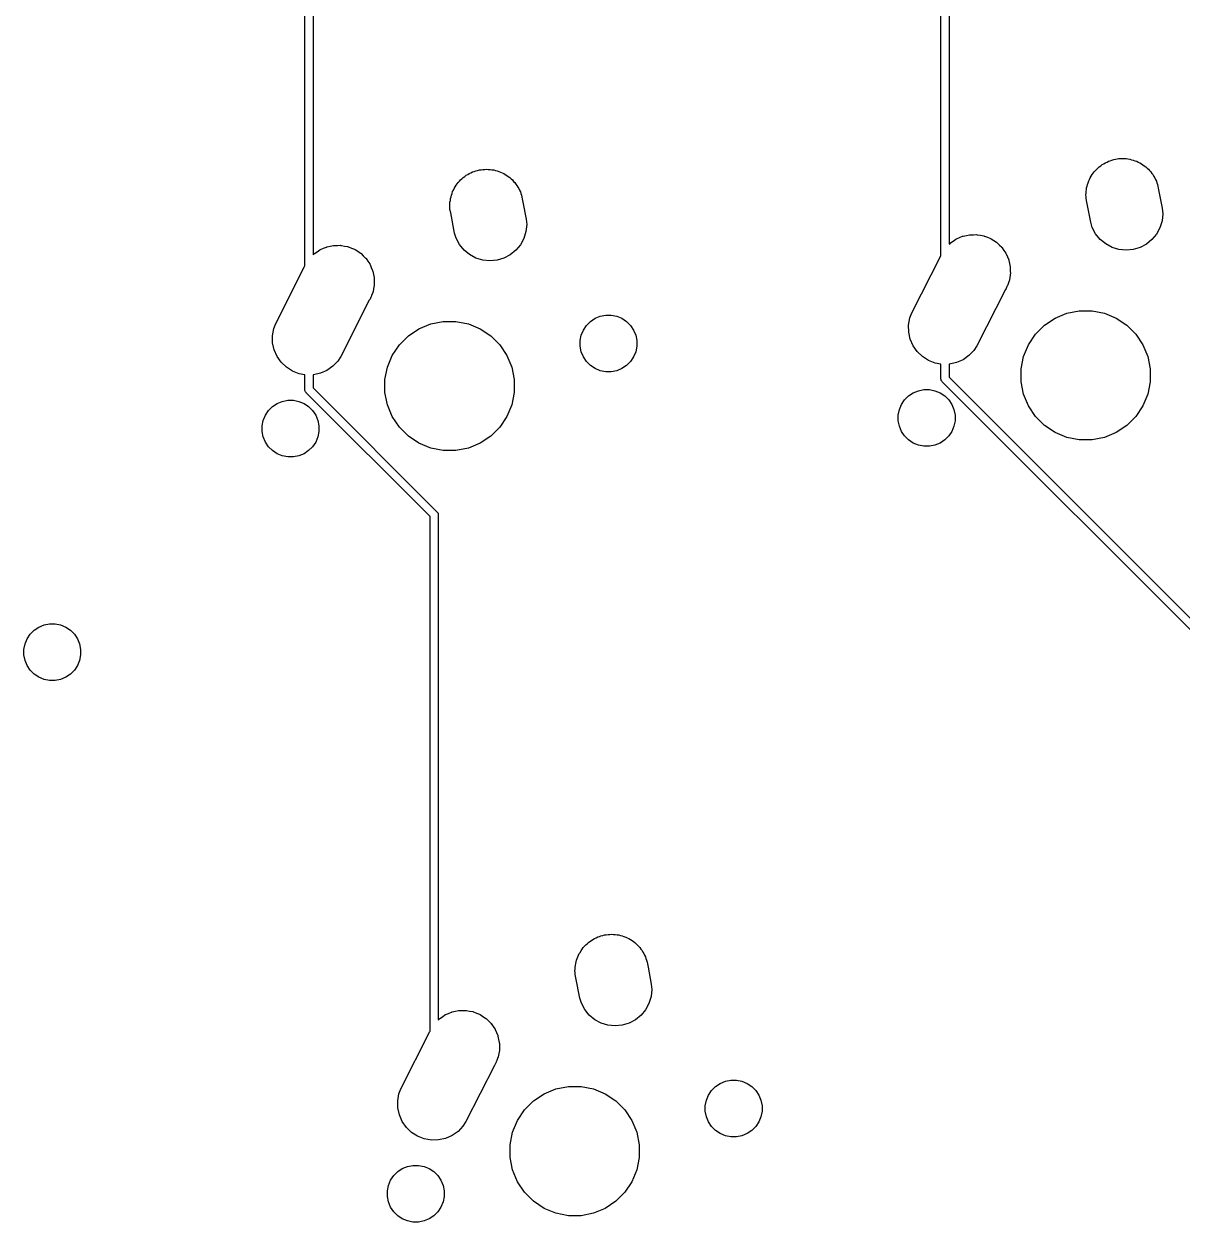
# Model space of a CAD drawing. Extents: x -662 to -203, y -195 to -58.
# Drawn here: x -329.41 to -293.66, y -171.62 to -134.64 of the extents above; entities that cross this region are included whole.
import ezdxf

# ---------------------------------------------------------------- set-up
doc = ezdxf.new("R2010")
doc.units = 0
doc.layers.add('BLACK', color=7, linetype='CONTINUOUS')

msp = doc.modelspace()

# ---------------------------------------------------------------- linework, layer by layer
at = {"layer": 'BLACK', "linetype": 'CONTINUOUS'}
for p, q in [((-301.105, -141.778), (-301.105, -131.847)), ((-300.851, -131.8), (-300.851, -141.437)), ((-320.738, -142.109), (-320.738, -132.511)), ((-320.484, -132.465), (-320.484, -141.767)), ((-296.257, -139.085), (-296.219, -139.047)), ((-296.219, -139.047), (-296.171, -139.016)), ((-296.171, -139.016), (-296.126, -138.979)), ((-296.126, -138.979), (-296.079, -138.954)), ((-296.079, -138.954), (-296.034, -138.924)), ((-296.034, -138.924), (-295.981, -138.902)), ((-295.981, -138.902), (-295.931, -138.875)), ((-295.931, -138.875), (-295.879, -138.86)), ((-295.879, -138.86), (-295.83, -138.84)), ((-295.83, -138.84), (-295.773, -138.828)), ((-295.773, -138.828), (-295.718, -138.812)), ((-295.718, -138.812), (-295.665, -138.807)), ((-295.665, -138.807), (-295.612, -138.796)), ((-295.612, -138.796), (-295.555, -138.796)), ((-295.555, -138.796), (-295.498, -138.791)), ((-295.498, -138.791), (-295.444, -138.796)), ((-295.444, -138.796), (-295.391, -138.796)), ((-295.391, -138.796), (-295.334, -138.807)), ((-295.334, -138.807), (-295.277, -138.813)), ((-295.277, -138.813), (-295.226, -138.829)), ((-295.226, -138.829), (-295.173, -138.84)), ((-295.173, -138.84), (-295.12, -138.862)), ((-295.12, -138.862), (-295.065, -138.878)), ((-295.065, -138.878), (-295.018, -138.904)), ((-295.018, -138.904), (-294.969, -138.924)), ((-294.969, -138.924), (-294.921, -138.956)), ((-294.921, -138.956), (-294.87, -138.983)), ((-294.87, -138.983), (-294.829, -139.018)), ((-294.829, -139.018), (-294.784, -139.047)), ((-294.784, -139.047), (-294.744, -139.088)), ((-315.932, -139.45), (-315.89, -139.416)), ((-315.89, -139.416), (-315.852, -139.378)), ((-315.852, -139.378), (-315.804, -139.346)), ((-315.804, -139.346), (-315.76, -139.31)), ((-315.76, -139.31), (-315.713, -139.284)), ((-315.713, -139.284), (-315.668, -139.255)), ((-315.668, -139.255), (-315.615, -139.233)), ((-315.615, -139.233), (-315.564, -139.206)), ((-315.564, -139.206), (-315.513, -139.19)), ((-315.513, -139.19), (-315.463, -139.17)), ((-315.463, -139.17), (-315.407, -139.159)), ((-315.407, -139.159), (-315.352, -139.142)), ((-315.352, -139.142), (-315.299, -139.137)), ((-315.299, -139.137), (-315.246, -139.127)), ((-315.246, -139.127), (-315.188, -139.127)), ((-315.188, -139.127), (-315.131, -139.121)), ((-315.131, -139.121), (-315.078, -139.127)), ((-315.078, -139.127), (-315.024, -139.127)), ((-315.024, -139.127), (-314.968, -139.138)), ((-314.968, -139.138), (-314.911, -139.144)), ((-314.911, -139.144), (-314.86, -139.159)), ((-314.86, -139.159), (-314.807, -139.17)), ((-314.807, -139.17), (-314.754, -139.192)), ((-314.754, -139.192), (-314.699, -139.209)), ((-314.699, -139.209), (-314.652, -139.234)), ((-314.652, -139.234), (-314.602, -139.255)), ((-314.602, -139.255), (-314.554, -139.287)), ((-314.554, -139.287), (-314.504, -139.314)), ((-314.504, -139.314), (-314.463, -139.348)), ((-314.463, -139.348), (-314.418, -139.378)), ((-314.418, -139.378), (-314.377, -139.418)), ((-314.377, -139.418), (-314.333, -139.455)), ((-296.519, -139.438), (-296.499, -139.388)), ((-296.499, -139.388), (-296.467, -139.341)), ((-296.467, -139.341), (-296.439, -139.29)), ((-296.439, -139.29), (-296.405, -139.249)), ((-296.405, -139.249), (-296.375, -139.204)), ((-296.375, -139.204), (-296.335, -139.164)), ((-296.335, -139.164), (-296.298, -139.119)), ((-296.298, -139.119), (-296.257, -139.085)), ((-294.744, -139.088), (-294.7, -139.125)), ((-294.7, -139.125), (-294.666, -139.166)), ((-294.666, -139.166), (-294.628, -139.204)), ((-294.628, -139.204), (-294.596, -139.252)), ((-294.596, -139.252), (-294.56, -139.296)), ((-294.56, -139.296), (-294.534, -139.344)), ((-294.534, -139.344), (-294.505, -139.388)), ((-294.505, -139.388), (-294.483, -139.441)), ((-316.178, -139.815), (-316.153, -139.768)), ((-316.153, -139.768), (-316.132, -139.719)), ((-316.132, -139.719), (-316.1, -139.671)), ((-316.1, -139.671), (-316.073, -139.62)), ((-316.073, -139.62), (-316.039, -139.579)), ((-316.039, -139.579), (-316.009, -139.534)), ((-316.009, -139.534), (-315.968, -139.494)), ((-315.968, -139.494), (-315.932, -139.45)), ((-314.333, -139.455), (-314.299, -139.497)), ((-314.299, -139.497), (-314.261, -139.534)), ((-314.261, -139.534), (-314.229, -139.582)), ((-314.229, -139.582), (-314.193, -139.627)), ((-314.193, -139.627), (-314.168, -139.674)), ((-314.168, -139.674), (-314.138, -139.719)), ((-314.138, -139.719), (-314.116, -139.772)), ((-314.116, -139.772), (-314.089, -139.823)), ((-296.627, -139.81), (-296.615, -139.754)), ((-296.615, -139.754), (-296.61, -139.697)), ((-296.61, -139.697), (-296.594, -139.646)), ((-296.594, -139.646), (-296.583, -139.593)), ((-296.583, -139.593), (-296.561, -139.54)), ((-296.561, -139.54), (-296.545, -139.485)), ((-296.545, -139.485), (-296.519, -139.438)), ((-294.483, -139.441), (-294.456, -139.492)), ((-294.456, -139.492), (-294.44, -139.544)), ((-294.44, -139.544), (-294.42, -139.593)), ((-294.42, -139.593), (-294.409, -139.65)), ((-294.409, -139.65), (-294.408, -139.651)), ((-294.408, -139.651), (-294.398, -139.703)), ((-294.398, -139.703), (-294.377, -139.81)), ((-316.26, -140.141), (-316.249, -140.084)), ((-316.26, -140.194), (-316.26, -140.141)), ((-316.249, -140.084), (-316.243, -140.027)), ((-316.243, -140.027), (-316.227, -139.976)), ((-316.227, -139.976), (-316.217, -139.923)), ((-316.217, -139.923), (-316.195, -139.87)), ((-316.195, -139.87), (-316.178, -139.815)), ((-314.089, -139.823), (-314.074, -139.874)), ((-314.074, -139.874), (-314.053, -139.923)), ((-314.053, -139.923), (-314.042, -139.98)), ((-314.042, -139.98), (-314.042, -139.982)), ((-314.042, -139.982), (-314.031, -140.034)), ((-314.031, -140.034), (-314.01, -140.141)), ((-314.01, -140.141), (-314.01, -140.143)), ((-314.01, -140.143), (-313.909, -140.661)), ((-296.632, -139.917), (-296.627, -139.864)), ((-296.627, -139.975), (-296.632, -139.917)), ((-296.627, -139.864), (-296.627, -139.81)), ((-296.627, -140.032), (-296.627, -139.975)), ((-296.605, -140.139), (-296.627, -140.032)), ((-296.484, -140.762), (-296.605, -140.139)), ((-294.377, -139.81), (-294.377, -139.812)), ((-294.377, -139.812), (-294.275, -140.33)), ((-316.266, -140.248), (-316.26, -140.194)), ((-316.26, -140.305), (-316.266, -140.248)), ((-316.26, -140.362), (-316.26, -140.305)), ((-316.239, -140.469), (-316.26, -140.362)), ((-316.117, -141.092), (-316.239, -140.469)), ((-294.26, -140.496), (-294.282, -140.716)), ((-294.275, -140.33), (-294.26, -140.496)), ((-313.893, -140.826), (-313.916, -141.046)), ((-313.909, -140.661), (-313.893, -140.826)), ((-296.436, -140.921), (-296.484, -140.762)), ((-294.282, -140.716), (-294.347, -140.928)), ((-316.069, -141.251), (-316.117, -141.092)), ((-315.966, -141.447), (-316.069, -141.251)), ((-313.981, -141.258), (-314.086, -141.453)), ((-313.916, -141.046), (-313.981, -141.258)), ((-300.633, -141.279), (-300.623, -141.272)), ((-300.623, -141.272), (-300.532, -141.234)), ((-300.532, -141.234), (-300.442, -141.194)), ((-300.442, -141.194), (-300.43, -141.192)), ((-300.43, -141.192), (-300.418, -141.187)), ((-300.418, -141.187), (-300.322, -141.168)), ((-300.322, -141.168), (-300.225, -141.147)), ((-300.225, -141.147), (-300.213, -141.146)), ((-300.213, -141.146), (-300.201, -141.144)), ((-300.201, -141.144), (-300.102, -141.144)), ((-300.102, -141.144), (-300.004, -141.142)), ((-300.004, -141.142), (-299.992, -141.144)), ((-299.992, -141.144), (-299.98, -141.144)), ((-299.98, -141.144), (-299.883, -141.163)), ((-299.883, -141.163), (-299.785, -141.18)), ((-299.785, -141.18), (-299.774, -141.185)), ((-299.774, -141.185), (-299.762, -141.187)), ((-299.762, -141.187), (-299.671, -141.225)), ((-299.671, -141.225), (-299.579, -141.261)), ((-299.579, -141.261), (-299.569, -141.267)), ((-299.569, -141.267), (-299.557, -141.272)), ((-299.557, -141.272), (-299.475, -141.327)), ((-296.332, -141.117), (-296.436, -140.921)), ((-296.192, -141.288), (-296.332, -141.117)), ((-294.452, -141.123), (-294.594, -141.294)), ((-294.347, -140.928), (-294.452, -141.123)), ((-320.359, -141.67), (-320.278, -141.614)), ((-320.278, -141.614), (-320.267, -141.609)), ((-320.267, -141.609), (-320.257, -141.602)), ((-320.257, -141.602), (-320.165, -141.564)), ((-320.165, -141.564), (-320.075, -141.525)), ((-320.075, -141.525), (-320.063, -141.522)), ((-320.063, -141.522), (-320.052, -141.517)), ((-320.052, -141.517), (-319.955, -141.498)), ((-319.955, -141.498), (-319.859, -141.477)), ((-319.859, -141.477), (-319.847, -141.477)), ((-319.847, -141.477), (-319.835, -141.474)), ((-319.835, -141.474), (-319.736, -141.474)), ((-319.736, -141.474), (-319.637, -141.472)), ((-319.637, -141.472), (-319.625, -141.474)), ((-319.625, -141.474), (-319.613, -141.474)), ((-319.613, -141.474), (-319.516, -141.494)), ((-319.516, -141.494), (-319.419, -141.511)), ((-319.419, -141.511), (-319.408, -141.515)), ((-319.408, -141.515), (-319.396, -141.517)), ((-319.396, -141.517), (-319.304, -141.555)), ((-319.304, -141.555), (-319.212, -141.591)), ((-319.212, -141.591), (-319.202, -141.598)), ((-319.202, -141.598), (-319.191, -141.602)), ((-319.191, -141.602), (-319.109, -141.657)), ((-315.826, -141.619), (-315.966, -141.447)), ((-315.655, -141.76), (-315.826, -141.619)), ((-314.227, -141.624), (-314.399, -141.764)), ((-314.086, -141.453), (-314.227, -141.624)), ((-300.851, -141.437), (-300.826, -141.411)), ((-300.826, -141.411), (-300.816, -141.404)), ((-300.816, -141.404), (-300.807, -141.395)), ((-300.807, -141.395), (-300.725, -141.34)), ((-300.725, -141.34), (-300.644, -141.284)), ((-300.644, -141.284), (-300.633, -141.279)), ((-299.475, -141.327), (-299.392, -141.38)), ((-299.392, -141.38), (-299.383, -141.388)), ((-299.383, -141.388), (-299.373, -141.395)), ((-299.373, -141.395), (-299.303, -141.465)), ((-299.303, -141.465), (-299.232, -141.533)), ((-299.232, -141.533), (-299.225, -141.543)), ((-299.225, -141.543), (-299.217, -141.552)), ((-299.217, -141.552), (-299.162, -141.634)), ((-299.162, -141.634), (-299.105, -141.715)), ((-296.021, -141.43), (-296.192, -141.288)), ((-295.826, -141.535), (-296.021, -141.43)), ((-295.614, -141.6), (-295.826, -141.535)), ((-295.394, -141.622), (-295.614, -141.6)), ((-295.173, -141.601), (-295.394, -141.622)), ((-294.961, -141.538), (-295.173, -141.601)), ((-294.765, -141.434), (-294.961, -141.538)), ((-294.594, -141.294), (-294.765, -141.434)), ((-320.484, -141.767), (-320.46, -141.741)), ((-320.46, -141.741), (-320.45, -141.734)), ((-320.45, -141.734), (-320.441, -141.725)), ((-320.441, -141.725), (-320.359, -141.67)), ((-319.109, -141.657), (-319.026, -141.71)), ((-319.026, -141.71), (-319.017, -141.719)), ((-319.017, -141.719), (-319.007, -141.725)), ((-319.007, -141.725), (-318.937, -141.795)), ((-318.937, -141.795), (-318.866, -141.864)), ((-318.866, -141.864), (-318.859, -141.873)), ((-318.859, -141.873), (-318.85, -141.882)), ((-318.85, -141.882), (-318.795, -141.964)), ((-318.795, -141.964), (-318.739, -142.045)), ((-315.46, -141.865), (-315.655, -141.76)), ((-315.248, -141.93), (-315.46, -141.865)), ((-315.027, -141.953), (-315.248, -141.93)), ((-314.807, -141.932), (-315.027, -141.953)), ((-314.595, -141.868), (-314.807, -141.932)), ((-314.399, -141.764), (-314.595, -141.868)), ((-302.006, -143.559), (-301.113, -141.799)), ((-301.113, -141.799), (-301.105, -141.778)), ((-299.105, -141.715), (-299.1, -141.726)), ((-299.1, -141.726), (-299.093, -141.736)), ((-299.093, -141.736), (-299.056, -141.827)), ((-299.056, -141.827), (-299.016, -141.918)), ((-299.016, -141.918), (-299.013, -141.93)), ((-299.013, -141.93), (-299.009, -141.941)), ((-299.009, -141.941), (-298.989, -142.038)), ((-321.64, -143.889), (-320.747, -142.129)), ((-320.747, -142.129), (-320.738, -142.109)), ((-318.739, -142.045), (-318.734, -142.056)), ((-318.734, -142.056), (-318.727, -142.066)), ((-318.727, -142.066), (-318.689, -142.158)), ((-318.689, -142.158), (-318.649, -142.248)), ((-318.649, -142.248), (-318.647, -142.26)), ((-318.647, -142.26), (-318.642, -142.271)), ((-318.642, -142.271), (-318.623, -142.368)), ((-318.623, -142.368), (-318.601, -142.464)), ((-298.989, -142.038), (-298.968, -142.134)), ((-298.965, -142.38), (-298.985, -142.477)), ((-298.968, -142.134), (-298.968, -142.146)), ((-298.968, -142.146), (-298.965, -142.158)), ((-298.965, -142.158), (-298.965, -142.257)), ((-298.965, -142.257), (-298.963, -142.356)), ((-298.963, -142.356), (-298.965, -142.368)), ((-298.965, -142.368), (-298.965, -142.38)), ((-318.599, -142.71), (-318.618, -142.807)), ((-318.601, -142.464), (-318.601, -142.477)), ((-318.601, -142.477), (-318.599, -142.488)), ((-318.599, -142.488), (-318.599, -142.587)), ((-318.599, -142.587), (-318.597, -142.686)), ((-318.597, -142.686), (-318.599, -142.698)), ((-318.599, -142.698), (-318.599, -142.71)), ((-299.068, -142.739), (-299.093, -142.802)), ((-299.062, -142.729), (-299.068, -142.739)), ((-299.046, -142.688), (-299.062, -142.729)), ((-299.009, -142.597), (-299.046, -142.688)), ((-299.006, -142.585), (-299.009, -142.597)), ((-299.002, -142.574), (-299.006, -142.585)), ((-298.985, -142.477), (-299.002, -142.574)), ((-318.701, -143.07), (-318.727, -143.132)), ((-318.696, -143.059), (-318.701, -143.07)), ((-318.68, -143.019), (-318.696, -143.059)), ((-318.642, -142.927), (-318.68, -143.019)), ((-318.64, -142.915), (-318.642, -142.927)), ((-318.635, -142.904), (-318.64, -142.915)), ((-318.618, -142.807), (-318.635, -142.904)), ((-299.118, -142.838), (-300, -144.577)), ((-299.093, -142.802), (-299.118, -142.838)), ((-318.751, -143.168), (-319.633, -144.907)), ((-318.727, -143.132), (-318.751, -143.168)), ((-297.222, -143.568), (-296.837, -143.492)), ((-296.837, -143.492), (-296.444, -143.492)), ((-296.444, -143.492), (-296.059, -143.568)), ((-316.855, -143.899), (-316.47, -143.822)), ((-316.47, -143.822), (-316.077, -143.822)), ((-316.077, -143.822), (-315.692, -143.899)), ((-312.047, -143.943), (-311.925, -143.821)), ((-311.925, -143.821), (-311.781, -143.726)), ((-311.781, -143.726), (-311.622, -143.66)), ((-311.622, -143.66), (-311.453, -143.626)), ((-311.453, -143.626), (-311.281, -143.626)), ((-311.281, -143.626), (-311.112, -143.66)), ((-311.112, -143.66), (-310.952, -143.726)), ((-310.952, -143.726), (-310.809, -143.821)), ((-310.809, -143.821), (-310.687, -143.943)), ((-302.105, -143.932), (-302.066, -143.713)), ((-302.066, -143.713), (-302.006, -143.559)), ((-297.911, -143.937), (-297.585, -143.719)), ((-297.585, -143.719), (-297.222, -143.568)), ((-296.059, -143.568), (-295.696, -143.719)), ((-295.696, -143.719), (-295.369, -143.937)), ((-321.738, -144.262), (-321.7, -144.044)), ((-321.7, -144.044), (-321.64, -143.889)), ((-317.545, -144.267), (-317.218, -144.049)), ((-317.218, -144.049), (-316.855, -143.899)), ((-315.692, -143.899), (-315.329, -144.049)), ((-315.329, -144.049), (-315.003, -144.267)), ((-312.208, -144.246), (-312.142, -144.087)), ((-312.142, -144.087), (-312.047, -143.943)), ((-310.687, -143.943), (-310.591, -144.087)), ((-310.591, -144.087), (-310.525, -144.246)), ((-302.1, -144.153), (-302.105, -143.932)), ((-302.052, -144.369), (-302.1, -144.153)), ((-298.407, -144.541), (-298.189, -144.215)), ((-298.189, -144.215), (-297.911, -143.937)), ((-295.369, -143.937), (-295.091, -144.215)), ((-295.091, -144.215), (-294.873, -144.541)), ((-321.734, -144.483), (-321.738, -144.262)), ((-321.686, -144.7), (-321.734, -144.483)), ((-318.041, -144.871), (-317.823, -144.545)), ((-317.823, -144.545), (-317.545, -144.267)), ((-315.003, -144.267), (-314.725, -144.545)), ((-314.725, -144.545), (-314.507, -144.871)), ((-312.242, -144.415), (-312.208, -144.246)), ((-312.242, -144.587), (-312.242, -144.415)), ((-312.208, -144.756), (-312.242, -144.587)), ((-310.525, -144.246), (-310.492, -144.415)), ((-310.492, -144.587), (-310.525, -144.756)), ((-310.492, -144.415), (-310.492, -144.587)), ((-301.963, -144.572), (-302.052, -144.369)), ((-301.836, -144.754), (-301.963, -144.572)), ((-300, -144.577), (-300.089, -144.717)), ((-298.558, -144.904), (-298.407, -144.541)), ((-294.873, -144.541), (-294.723, -144.904)), ((-321.597, -144.903), (-321.686, -144.7)), ((-321.47, -145.084), (-321.597, -144.903)), ((-319.633, -144.907), (-319.722, -145.047)), ((-318.191, -145.234), (-318.041, -144.871)), ((-314.507, -144.871), (-314.356, -145.234)), ((-312.142, -144.916), (-312.208, -144.756)), ((-312.047, -145.059), (-312.142, -144.916)), ((-310.591, -144.916), (-310.687, -145.059)), ((-310.525, -144.756), (-310.591, -144.916)), ((-301.676, -144.907), (-301.836, -144.754)), ((-301.489, -145.026), (-301.676, -144.907)), ((-300.242, -144.877), (-300.424, -145.004)), ((-300.089, -144.717), (-300.242, -144.877)), ((-298.634, -145.289), (-298.558, -144.904)), ((-294.723, -144.904), (-294.646, -145.289)), ((-321.31, -145.237), (-321.47, -145.084)), ((-321.123, -145.357), (-321.31, -145.237)), ((-320.057, -145.334), (-320.26, -145.423)), ((-319.876, -145.207), (-320.057, -145.334)), ((-319.722, -145.047), (-319.876, -145.207)), ((-318.268, -145.619), (-318.191, -145.234)), ((-314.356, -145.234), (-314.28, -145.619)), ((-311.925, -145.181), (-312.047, -145.059)), ((-311.781, -145.276), (-311.925, -145.181)), ((-311.622, -145.342), (-311.781, -145.276)), ((-311.453, -145.376), (-311.622, -145.342)), ((-311.112, -145.342), (-311.281, -145.376)), ((-310.952, -145.276), (-311.112, -145.342)), ((-310.809, -145.181), (-310.952, -145.276)), ((-310.687, -145.059), (-310.809, -145.181)), ((-301.283, -145.107), (-301.489, -145.026)), ((-301.105, -145.138), (-301.283, -145.107)), ((-301.105, -145.592), (-301.105, -145.138)), ((-300.843, -145.141), (-300.851, -145.141)), ((-300.851, -145.141), (-300.851, -145.546)), ((-300.627, -145.093), (-300.843, -145.141)), ((-300.424, -145.004), (-300.627, -145.093)), ((-298.634, -145.682), (-298.634, -145.289)), ((-294.646, -145.289), (-294.646, -145.682)), ((-320.916, -145.437), (-321.123, -145.357)), ((-320.738, -145.469), (-320.916, -145.437)), ((-320.738, -145.922), (-320.738, -145.469)), ((-320.477, -145.471), (-320.484, -145.471)), ((-320.484, -145.471), (-320.484, -145.876)), ((-320.26, -145.423), (-320.477, -145.471)), ((-318.268, -146.012), (-318.268, -145.619)), ((-314.28, -145.619), (-314.28, -146.012)), ((-311.281, -145.376), (-311.453, -145.376)), ((-301.105, -145.598), (-301.105, -145.592)), ((-301.103, -145.623), (-301.105, -145.598)), ((-301.096, -145.647), (-301.103, -145.623)), ((-301.084, -145.669), (-301.096, -145.647)), ((-301.096, -145.647), (-301.096, -145.647)), ((-301.068, -145.689), (-301.084, -145.669)), ((-301.063, -145.693), (-301.068, -145.689)), ((-284.86, -161.896), (-301.063, -145.693)), ((-300.851, -145.546), (-284.713, -161.684)), ((-298.558, -146.067), (-298.634, -145.682)), ((-294.646, -145.682), (-294.723, -146.067)), ((-320.739, -145.929), (-320.738, -145.922)), ((-320.737, -145.954), (-320.739, -145.929)), ((-320.729, -145.978), (-320.737, -145.954)), ((-320.717, -146), (-320.729, -145.978)), ((-320.729, -145.978), (-320.729, -145.978)), ((-320.702, -146.019), (-320.717, -146)), ((-320.697, -146.023), (-320.702, -146.019)), ((-316.875, -149.844), (-320.697, -146.023)), ((-320.484, -145.876), (-316.663, -149.697)), ((-318.191, -146.397), (-318.268, -146.012)), ((-314.28, -146.012), (-314.356, -146.397)), ((-302.105, -146.121), (-301.962, -146.025)), ((-301.962, -146.025), (-301.802, -145.959)), ((-301.802, -145.959), (-301.633, -145.925)), ((-301.633, -145.925), (-301.461, -145.925)), ((-301.461, -145.925), (-301.292, -145.959)), ((-301.292, -145.959), (-301.133, -146.025)), ((-301.133, -146.025), (-300.989, -146.121)), ((-298.407, -146.43), (-298.558, -146.067)), ((-294.723, -146.067), (-294.873, -146.43)), ((-321.86, -146.573), (-321.738, -146.451)), ((-321.738, -146.451), (-321.595, -146.355)), ((-321.595, -146.355), (-321.436, -146.289)), ((-321.436, -146.289), (-321.267, -146.256)), ((-321.267, -146.256), (-321.094, -146.256)), ((-321.094, -146.256), (-320.925, -146.289)), ((-320.925, -146.289), (-320.766, -146.355)), ((-320.766, -146.355), (-320.623, -146.451)), ((-320.623, -146.451), (-320.501, -146.573)), ((-318.041, -146.76), (-318.191, -146.397)), ((-314.356, -146.397), (-314.507, -146.76)), ((-302.389, -146.545), (-302.323, -146.386)), ((-302.323, -146.386), (-302.227, -146.243)), ((-302.227, -146.243), (-302.105, -146.121)), ((-300.989, -146.121), (-300.868, -146.243)), ((-300.868, -146.243), (-300.772, -146.386)), ((-300.772, -146.386), (-300.706, -146.545)), ((-298.189, -146.757), (-298.407, -146.43)), ((-294.873, -146.43), (-295.091, -146.757)), ((-322.022, -146.875), (-321.956, -146.716)), ((-321.956, -146.716), (-321.86, -146.573)), ((-320.501, -146.573), (-320.405, -146.716)), ((-320.405, -146.716), (-320.339, -146.875)), ((-317.823, -147.087), (-318.041, -146.76)), ((-314.507, -146.76), (-314.725, -147.087)), ((-302.422, -146.714), (-302.389, -146.545)), ((-302.422, -146.887), (-302.422, -146.714)), ((-300.706, -146.545), (-300.672, -146.714)), ((-300.672, -146.714), (-300.672, -146.887)), ((-297.911, -147.034), (-298.189, -146.757)), ((-295.091, -146.757), (-295.369, -147.034)), ((-322.056, -147.044), (-322.022, -146.875)), ((-322.056, -147.217), (-322.056, -147.044)), ((-320.339, -146.875), (-320.306, -147.044)), ((-320.306, -147.044), (-320.306, -147.217)), ((-317.545, -147.365), (-317.823, -147.087)), ((-314.725, -147.087), (-315.003, -147.365)), ((-302.389, -147.056), (-302.422, -146.887)), ((-302.323, -147.215), (-302.389, -147.056)), ((-300.706, -147.056), (-300.772, -147.215)), ((-300.672, -146.887), (-300.706, -147.056)), ((-297.585, -147.253), (-297.911, -147.034)), ((-295.369, -147.034), (-295.696, -147.253)), ((-322.022, -147.386), (-322.056, -147.217)), ((-321.956, -147.545), (-322.022, -147.386)), ((-321.86, -147.688), (-321.956, -147.545)), ((-320.405, -147.545), (-320.501, -147.688)), ((-320.339, -147.386), (-320.405, -147.545)), ((-320.306, -147.217), (-320.339, -147.386)), ((-317.218, -147.583), (-317.545, -147.365)), ((-315.003, -147.365), (-315.329, -147.583)), ((-302.227, -147.358), (-302.323, -147.215)), ((-302.105, -147.48), (-302.227, -147.358)), ((-301.962, -147.576), (-302.105, -147.48)), ((-300.989, -147.48), (-301.133, -147.576)), ((-300.868, -147.358), (-300.989, -147.48)), ((-300.772, -147.215), (-300.868, -147.358)), ((-297.222, -147.403), (-297.585, -147.253)), ((-296.837, -147.479), (-297.222, -147.403)), ((-296.444, -147.479), (-296.837, -147.479)), ((-296.059, -147.403), (-296.444, -147.479)), ((-295.696, -147.253), (-296.059, -147.403)), ((-321.738, -147.81), (-321.86, -147.688)), ((-321.595, -147.906), (-321.738, -147.81)), ((-321.436, -147.972), (-321.595, -147.906)), ((-320.766, -147.906), (-320.925, -147.972)), ((-320.623, -147.81), (-320.766, -147.906)), ((-320.501, -147.688), (-320.623, -147.81)), ((-316.855, -147.733), (-317.218, -147.583)), ((-316.47, -147.81), (-316.855, -147.733)), ((-316.077, -147.81), (-316.47, -147.81)), ((-315.692, -147.733), (-316.077, -147.81)), ((-315.329, -147.583), (-315.692, -147.733)), ((-301.802, -147.642), (-301.962, -147.576)), ((-301.633, -147.675), (-301.802, -147.642)), ((-301.461, -147.675), (-301.633, -147.675)), ((-301.292, -147.642), (-301.461, -147.675)), ((-301.133, -147.576), (-301.292, -147.642)), ((-321.267, -148.006), (-321.436, -147.972)), ((-321.094, -148.006), (-321.267, -148.006)), ((-320.925, -147.972), (-321.094, -148.006)), ((-316.663, -149.697), (-316.658, -149.701)), ((-316.658, -149.701), (-316.642, -149.721)), ((-316.642, -149.721), (-316.63, -149.743)), ((-316.63, -149.743), (-316.623, -149.767)), ((-316.623, -149.767), (-316.622, -149.778)), ((-316.622, -149.778), (-316.621, -149.792)), ((-316.875, -165.726), (-316.875, -149.844)), ((-316.621, -149.792), (-316.621, -149.798)), ((-316.621, -149.798), (-316.621, -165.384)), ((-329.311, -153.617), (-329.215, -153.474)), ((-329.215, -153.474), (-329.093, -153.352)), ((-329.093, -153.352), (-328.95, -153.256)), ((-328.95, -153.256), (-328.79, -153.19)), ((-328.79, -153.19), (-328.621, -153.157)), ((-328.621, -153.157), (-328.449, -153.157)), ((-328.449, -153.157), (-328.28, -153.19)), ((-328.28, -153.19), (-328.121, -153.256)), ((-328.121, -153.256), (-327.977, -153.352)), ((-327.977, -153.352), (-327.855, -153.474)), ((-327.855, -153.474), (-327.76, -153.617)), ((-329.41, -153.946), (-329.376, -153.777)), ((-329.376, -153.777), (-329.311, -153.617)), ((-327.76, -153.617), (-327.694, -153.777)), ((-327.694, -153.777), (-327.66, -153.946)), ((-329.41, -154.118), (-329.41, -153.946)), ((-329.376, -154.287), (-329.41, -154.118)), ((-327.66, -154.118), (-327.694, -154.287)), ((-327.66, -153.946), (-327.66, -154.118)), ((-329.311, -154.446), (-329.376, -154.287)), ((-329.215, -154.59), (-329.311, -154.446)), ((-329.093, -154.711), (-329.215, -154.59)), ((-327.855, -154.59), (-327.977, -154.711)), ((-327.76, -154.446), (-327.855, -154.59)), ((-327.694, -154.287), (-327.76, -154.446)), ((-328.95, -154.807), (-329.093, -154.711)), ((-328.79, -154.873), (-328.95, -154.807)), ((-328.621, -154.907), (-328.79, -154.873)), ((-328.449, -154.907), (-328.621, -154.907)), ((-328.28, -154.873), (-328.449, -154.907)), ((-328.121, -154.807), (-328.28, -154.873)), ((-327.977, -154.711), (-328.121, -154.807)), ((-312.105, -163.111), (-312.069, -163.067)), ((-312.069, -163.067), (-312.027, -163.033)), ((-312.027, -163.033), (-311.989, -162.995)), ((-311.989, -162.995), (-311.941, -162.963)), ((-311.941, -162.963), (-311.897, -162.927)), ((-311.897, -162.927), (-311.85, -162.902)), ((-311.85, -162.902), (-311.805, -162.872)), ((-311.805, -162.872), (-311.752, -162.85)), ((-311.752, -162.85), (-311.701, -162.823)), ((-311.701, -162.823), (-311.65, -162.808)), ((-311.65, -162.808), (-311.6, -162.787)), ((-311.6, -162.787), (-311.544, -162.776)), ((-311.544, -162.776), (-311.489, -162.76)), ((-311.489, -162.76), (-311.435, -162.754)), ((-311.435, -162.754), (-311.383, -162.744)), ((-311.383, -162.744), (-311.325, -162.744)), ((-311.325, -162.744), (-311.268, -162.739)), ((-311.268, -162.739), (-311.215, -162.744)), ((-311.215, -162.744), (-311.161, -162.744)), ((-311.161, -162.744), (-311.105, -162.755)), ((-311.105, -162.755), (-311.048, -162.761)), ((-311.048, -162.761), (-310.997, -162.777)), ((-310.997, -162.777), (-310.944, -162.787)), ((-310.944, -162.787), (-310.891, -162.809)), ((-310.891, -162.809), (-310.836, -162.826)), ((-310.836, -162.826), (-310.789, -162.852)), ((-310.789, -162.852), (-310.739, -162.872)), ((-310.739, -162.872), (-310.691, -162.904)), ((-310.691, -162.904), (-310.641, -162.931)), ((-310.641, -162.931), (-310.6, -162.965)), ((-310.6, -162.965), (-310.555, -162.995)), ((-310.555, -162.995), (-310.514, -163.036)), ((-310.514, -163.036), (-310.47, -163.072)), ((-310.47, -163.072), (-310.436, -163.114)), ((-312.332, -163.488), (-312.315, -163.433)), ((-312.315, -163.433), (-312.29, -163.386)), ((-312.29, -163.386), (-312.269, -163.336)), ((-312.269, -163.336), (-312.237, -163.288)), ((-312.237, -163.288), (-312.21, -163.238)), ((-312.21, -163.238), (-312.176, -163.196)), ((-312.176, -163.196), (-312.146, -163.152)), ((-312.146, -163.152), (-312.105, -163.111)), ((-310.436, -163.114), (-310.398, -163.152)), ((-310.398, -163.152), (-310.366, -163.2)), ((-310.366, -163.2), (-310.33, -163.244)), ((-310.33, -163.244), (-310.305, -163.292)), ((-310.305, -163.292), (-310.275, -163.336)), ((-310.275, -163.336), (-310.253, -163.389)), ((-310.253, -163.389), (-310.226, -163.44)), ((-310.226, -163.44), (-310.211, -163.491)), ((-312.403, -163.865), (-312.397, -163.812)), ((-312.397, -163.758), (-312.386, -163.702)), ((-312.397, -163.812), (-312.397, -163.758)), ((-312.386, -163.702), (-312.38, -163.645)), ((-312.38, -163.645), (-312.364, -163.593)), ((-312.364, -163.593), (-312.354, -163.541)), ((-312.354, -163.541), (-312.332, -163.488)), ((-310.211, -163.491), (-310.19, -163.541)), ((-310.19, -163.541), (-310.179, -163.597)), ((-310.179, -163.597), (-310.179, -163.599)), ((-310.179, -163.599), (-310.168, -163.651)), ((-310.168, -163.651), (-310.147, -163.758)), ((-310.147, -163.758), (-310.147, -163.76)), ((-310.147, -163.76), (-310.046, -164.278)), ((-312.397, -163.922), (-312.403, -163.865)), ((-312.397, -163.98), (-312.397, -163.922)), ((-312.376, -164.087), (-312.397, -163.98)), ((-312.254, -164.71), (-312.376, -164.087)), ((-310.03, -164.443), (-310.053, -164.664)), ((-310.046, -164.278), (-310.03, -164.443)), ((-312.206, -164.869), (-312.254, -164.71)), ((-312.103, -165.064), (-312.206, -164.869)), ((-310.118, -164.876), (-310.223, -165.071)), ((-310.053, -164.664), (-310.118, -164.876)), ((-316.578, -165.343), (-316.496, -165.288)), ((-316.496, -165.288), (-316.415, -165.231)), ((-316.415, -165.231), (-316.404, -165.226)), ((-316.404, -165.226), (-316.394, -165.22)), ((-316.394, -165.22), (-316.302, -165.182)), ((-316.302, -165.182), (-316.212, -165.142)), ((-316.212, -165.142), (-316.2, -165.14)), ((-316.2, -165.14), (-316.189, -165.135)), ((-316.189, -165.135), (-316.092, -165.116)), ((-316.092, -165.116), (-315.996, -165.094)), ((-315.996, -165.094), (-315.984, -165.094)), ((-315.984, -165.094), (-315.972, -165.092)), ((-315.972, -165.092), (-315.873, -165.092)), ((-315.873, -165.092), (-315.774, -165.09)), ((-315.774, -165.09), (-315.762, -165.092)), ((-315.762, -165.092), (-315.75, -165.092)), ((-315.75, -165.092), (-315.653, -165.111)), ((-315.653, -165.111), (-315.556, -165.128)), ((-315.556, -165.128), (-315.545, -165.132)), ((-315.545, -165.132), (-315.533, -165.135)), ((-315.533, -165.135), (-315.441, -165.173)), ((-315.441, -165.173), (-315.349, -165.209)), ((-315.349, -165.209), (-315.339, -165.215)), ((-315.339, -165.215), (-315.328, -165.22)), ((-315.328, -165.22), (-315.246, -165.275)), ((-315.246, -165.275), (-315.163, -165.328)), ((-311.963, -165.236), (-312.103, -165.064)), ((-311.792, -165.377), (-311.963, -165.236)), ((-310.364, -165.242), (-310.536, -165.382)), ((-310.223, -165.071), (-310.364, -165.242)), ((-316.621, -165.384), (-316.596, -165.358)), ((-316.596, -165.358), (-316.587, -165.351)), ((-316.587, -165.351), (-316.578, -165.343)), ((-315.163, -165.328), (-315.154, -165.336)), ((-315.154, -165.336), (-315.144, -165.343)), ((-315.144, -165.343), (-315.074, -165.413)), ((-315.074, -165.413), (-315.003, -165.481)), ((-315.003, -165.481), (-314.996, -165.491)), ((-314.996, -165.491), (-314.987, -165.499)), ((-314.987, -165.499), (-314.932, -165.582)), ((-314.932, -165.582), (-314.875, -165.663)), ((-314.875, -165.663), (-314.871, -165.674)), ((-314.871, -165.674), (-314.864, -165.684)), ((-314.864, -165.684), (-314.826, -165.775)), ((-311.597, -165.482), (-311.792, -165.377)), ((-311.385, -165.548), (-311.597, -165.482)), ((-311.164, -165.57), (-311.385, -165.548)), ((-310.944, -165.549), (-311.164, -165.57)), ((-310.732, -165.485), (-310.944, -165.549)), ((-310.536, -165.382), (-310.732, -165.485)), ((-317.777, -167.506), (-316.884, -165.746)), ((-316.884, -165.746), (-316.875, -165.726)), ((-314.826, -165.775), (-314.786, -165.865)), ((-314.786, -165.865), (-314.784, -165.877)), ((-314.784, -165.877), (-314.779, -165.888)), ((-314.779, -165.888), (-314.76, -165.985)), ((-314.76, -165.985), (-314.738, -166.082)), ((-314.755, -166.424), (-314.772, -166.522)), ((-314.736, -166.327), (-314.755, -166.424)), ((-314.738, -166.082), (-314.738, -166.094)), ((-314.738, -166.094), (-314.736, -166.106)), ((-314.736, -166.106), (-314.736, -166.205)), ((-314.736, -166.205), (-314.734, -166.303)), ((-314.734, -166.303), (-314.736, -166.315)), ((-314.736, -166.315), (-314.736, -166.327)), ((-314.888, -166.786), (-315.77, -168.524)), ((-314.864, -166.75), (-314.888, -166.786)), ((-314.838, -166.687), (-314.864, -166.75)), ((-314.833, -166.676), (-314.838, -166.687)), ((-314.817, -166.636), (-314.833, -166.676)), ((-314.779, -166.545), (-314.817, -166.636)), ((-314.777, -166.533), (-314.779, -166.545)), ((-314.772, -166.522), (-314.777, -166.533)), ((-317.837, -167.661), (-317.777, -167.506)), ((-313.355, -167.666), (-312.992, -167.516)), ((-312.992, -167.516), (-312.607, -167.439)), ((-312.607, -167.439), (-312.214, -167.439)), ((-312.214, -167.439), (-311.829, -167.516)), ((-311.829, -167.516), (-311.466, -167.666)), ((-308.184, -167.561), (-308.062, -167.439)), ((-308.062, -167.439), (-307.918, -167.343)), ((-307.918, -167.343), (-307.759, -167.277)), ((-307.759, -167.277), (-307.59, -167.243)), ((-307.59, -167.243), (-307.418, -167.243)), ((-307.418, -167.243), (-307.249, -167.277)), ((-307.249, -167.277), (-307.089, -167.343)), ((-307.089, -167.343), (-306.946, -167.439)), ((-306.946, -167.439), (-306.824, -167.561)), ((-317.875, -167.879), (-317.837, -167.661)), ((-317.871, -168.101), (-317.875, -167.879)), ((-313.96, -168.162), (-313.682, -167.885)), ((-313.682, -167.885), (-313.355, -167.666)), ((-311.466, -167.666), (-311.14, -167.885)), ((-311.14, -167.885), (-310.862, -168.162)), ((-308.379, -168.032), (-308.345, -167.863)), ((-308.345, -167.863), (-308.279, -167.704)), ((-308.279, -167.704), (-308.184, -167.561)), ((-306.824, -167.561), (-306.728, -167.704)), ((-306.728, -167.704), (-306.662, -167.863)), ((-306.662, -167.863), (-306.629, -168.032)), ((-317.823, -168.317), (-317.871, -168.101)), ((-314.178, -168.489), (-313.96, -168.162)), ((-310.862, -168.162), (-310.644, -168.489)), ((-308.379, -168.205), (-308.379, -168.032)), ((-308.345, -168.374), (-308.379, -168.205)), ((-306.629, -168.205), (-306.662, -168.374)), ((-306.629, -168.032), (-306.629, -168.205)), ((-317.734, -168.52), (-317.823, -168.317)), ((-317.607, -168.702), (-317.734, -168.52)), ((-315.77, -168.524), (-315.859, -168.664)), ((-314.328, -168.852), (-314.178, -168.489)), ((-310.644, -168.489), (-310.493, -168.852)), ((-308.279, -168.533), (-308.345, -168.374)), ((-308.184, -168.676), (-308.279, -168.533)), ((-306.728, -168.533), (-306.824, -168.676)), ((-306.662, -168.374), (-306.728, -168.533)), ((-317.447, -168.855), (-317.607, -168.702)), ((-317.26, -168.974), (-317.447, -168.855)), ((-317.053, -169.054), (-317.26, -168.974)), ((-316.194, -168.951), (-316.397, -169.04)), ((-316.013, -168.824), (-316.194, -168.951)), ((-315.859, -168.664), (-316.013, -168.824)), ((-314.405, -169.237), (-314.328, -168.852)), ((-310.493, -168.852), (-310.417, -169.237)), ((-308.062, -168.798), (-308.184, -168.676)), ((-307.918, -168.894), (-308.062, -168.798)), ((-307.759, -168.96), (-307.918, -168.894)), ((-307.59, -168.993), (-307.759, -168.96)), ((-307.418, -168.993), (-307.59, -168.993)), ((-307.249, -168.96), (-307.418, -168.993)), ((-307.089, -168.894), (-307.249, -168.96)), ((-306.946, -168.798), (-307.089, -168.894)), ((-306.824, -168.676), (-306.946, -168.798)), ((-316.835, -169.093), (-317.053, -169.054)), ((-316.614, -169.088), (-316.835, -169.093)), ((-316.397, -169.04), (-316.614, -169.088)), ((-314.405, -169.63), (-314.405, -169.237)), ((-310.417, -169.237), (-310.417, -169.63)), ((-314.328, -170.015), (-314.405, -169.63)), ((-310.417, -169.63), (-310.493, -170.015)), ((-317.997, -170.19), (-317.875, -170.068)), ((-317.875, -170.068), (-317.732, -169.973)), ((-317.732, -169.973), (-317.573, -169.907)), ((-317.573, -169.907), (-317.404, -169.873)), ((-317.404, -169.873), (-317.231, -169.873)), ((-317.231, -169.873), (-317.062, -169.907)), ((-317.062, -169.907), (-316.903, -169.973)), ((-316.903, -169.973), (-316.76, -170.068)), ((-316.76, -170.068), (-316.638, -170.19)), ((-314.178, -170.378), (-314.328, -170.015)), ((-310.493, -170.015), (-310.644, -170.378)), ((-318.193, -170.662), (-318.159, -170.493)), ((-318.159, -170.493), (-318.093, -170.334)), ((-318.093, -170.334), (-317.997, -170.19)), ((-316.638, -170.19), (-316.542, -170.334)), ((-316.542, -170.334), (-316.476, -170.493)), ((-316.476, -170.493), (-316.443, -170.662)), ((-313.96, -170.704), (-314.178, -170.378)), ((-310.644, -170.378), (-310.862, -170.704)), ((-318.193, -170.834), (-318.193, -170.662)), ((-318.159, -171.003), (-318.193, -170.834)), ((-316.443, -170.834), (-316.476, -171.003)), ((-316.443, -170.662), (-316.443, -170.834)), ((-313.682, -170.982), (-313.96, -170.704)), ((-310.862, -170.704), (-311.14, -170.982)), ((-318.093, -171.163), (-318.159, -171.003)), ((-317.997, -171.306), (-318.093, -171.163)), ((-316.542, -171.163), (-316.638, -171.306)), ((-316.476, -171.003), (-316.542, -171.163)), ((-313.355, -171.2), (-313.682, -170.982)), ((-312.992, -171.351), (-313.355, -171.2)), ((-311.466, -171.2), (-311.829, -171.351)), ((-311.14, -170.982), (-311.466, -171.2)), ((-317.875, -171.428), (-317.997, -171.306)), ((-317.732, -171.524), (-317.875, -171.428)), ((-317.573, -171.589), (-317.732, -171.524)), ((-317.404, -171.623), (-317.573, -171.589)), ((-317.062, -171.589), (-317.231, -171.623)), ((-316.903, -171.524), (-317.062, -171.589)), ((-316.76, -171.428), (-316.903, -171.524)), ((-316.638, -171.306), (-316.76, -171.428)), ((-312.607, -171.427), (-312.992, -171.351)), ((-312.214, -171.427), (-312.607, -171.427)), ((-311.829, -171.351), (-312.214, -171.427)), ((-317.231, -171.623), (-317.404, -171.623))]:
    msp.add_line(p, q, dxfattribs=at)

doc.saveas('drawing.dxf')
